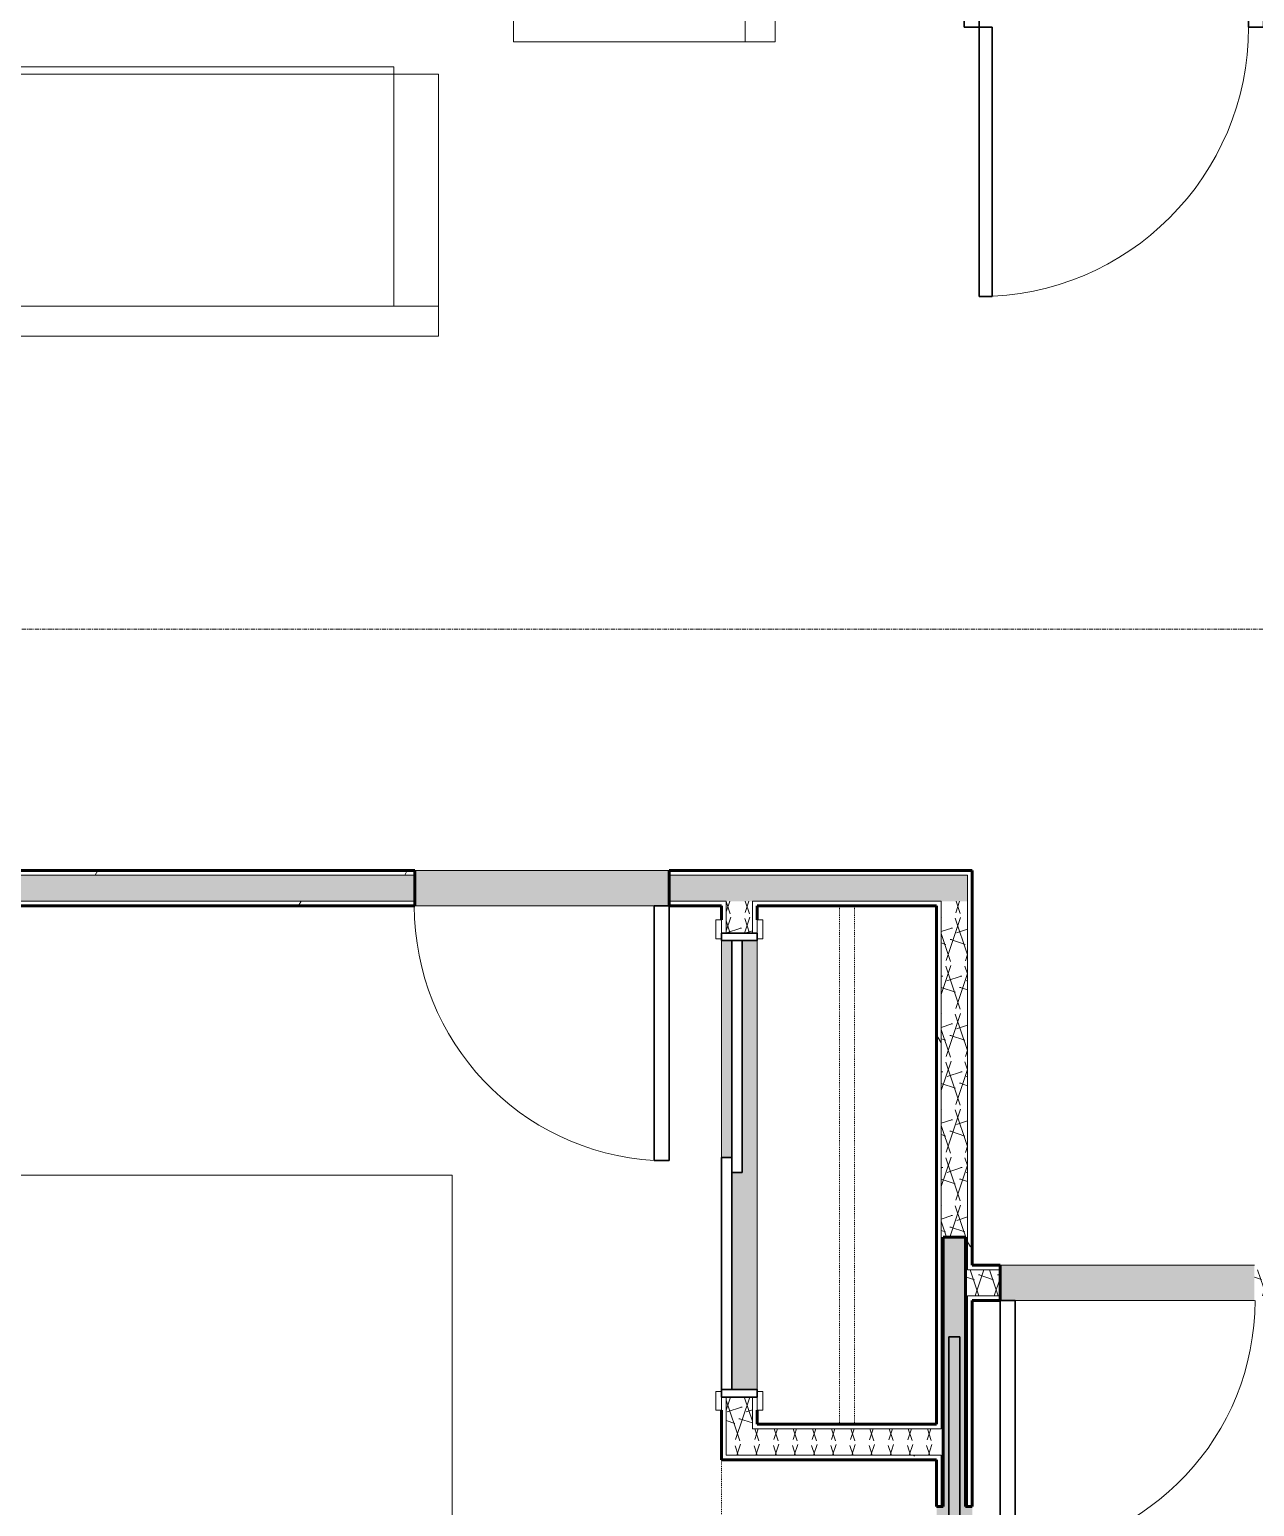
# Model space of a CAD drawing. Header units: inches. Extents: x -4169 to -1846, y 9706 to 12377.
# Drawn here: x -3774.5 to -3610.7, y 11164.9 to 11362.3 of the extents above; entities that cross this region are included whole.
import ezdxf

# ---------------------------------------------------------------- set-up
doc = ezdxf.new("R2010")
doc.units = ezdxf.units.IN
doc.header["$MEASUREMENT"] = 0
doc.linetypes.add('Dash', pattern=[0.25, 0.125, -0.125])
doc.linetypes.add('Grid Line 1_2_', pattern=[0.875, 0.5, -0.125, 0.125, -0.125])
for name, color, linetype, lineweight in [('0-1', 7, 'Continuous', 5), ('0-2', 50, 'Continuous', 18), ('A-DOOR', 31, 'Continuous', 18), ('A-DOOR-1', 250, 'Continuous', 9), ('A-DOOR-2', 90, 'Continuous', 30), ('A-DOOR-6', 31, 'Continuous', 30), ('A-DOOR-7', 31, 'Continuous', 9), ('A-DOOR-FRAM', 31, 'Continuous', 30), ('A-DOOR-FRAM-1', 90, 'Continuous', 30), ('A-WALL-1', 8, 'Continuous', 5), ('A-WALL-4', 10, 'Continuous', 60), ('A-WALL-5', 50, 'Continuous', 18), ('A-WALL-PATT-1', 250, 'Continuous', 9), ('A-WALL-PATT-2', 253, 'Continuous', 9), ('I-FURN', 30, 'Continuous', 9), ('I-FURN-1', 250, 'Continuous', 9), ('I-FURN-HDLN-1', 250, 'Dash', 9), ('Q-CASE-HDLN-1', 250, 'Dash', 9), ('S-GRID-1', 1, 'Grid Line 1_2_', 9)]:
    doc.layers.add(name, color=color, linetype=linetype, lineweight=lineweight)
pattern_1 = [(161.57, (0.32, 0.32), (-2.560496185, -0.000537386), [0, -18.214, 2.022, 0]), (18.43, (-0.32, 0.32), (-2.560496185, 0.000537386), [0, -18.214, 2.022, 0]), (108.43, (0.32, 0.32), (1.27922091, -6.400876726), [6.07, -14.166]), (71.57, (-0.32, 0.32), (1.27922091, 6.400876726), [6.07, -14.166])]
pattern_2 = [(0, (0, 0), (20.48, 5.12), [0.845, -14.515, 0.845, -14.515, -81.92]), (0, (0, 0), (20.48, 5.12), [-30.72, 0.845, -29.875, 0.845, -14.515, -35.84]), (0, (0, 0), (20.48, 5.12), [-76.8, 0.845, -9.395, 0.845, -24.755]), (120, (7.68, 2.56), (-14.67405, 15.1762003), [0.845, -14.515, 0.845, -14.515, -81.92]), (120, (7.68, 2.56), (-14.67405, 15.1762003), [-30.72, 0.845, -29.875, 0.845, -14.515, -35.84]), (120, (7.68, 2.56), (-14.67405, 15.1762003), [-76.8, 0.845, -9.395, 0.845, -24.755]), (240, (10.24, 12.8), (-5.80595, -20.2962003), [0.845, -14.515, 0.845, -14.515, -81.92]), (240, (10.24, 12.8), (-5.80595, -20.2962003), [-30.72, 0.845, -29.875, 0.845, -14.515, -35.84]), (240, (10.24, 12.8), (-5.80595, -20.2962003), [-76.8, 0.845, -9.395, 0.845, -24.755])]

# ---------------------------------------------------------------- blocks, each defined once
blk = doc.blocks.new('SWING - SINGLE - FLUSH - 2-10 x 6-8 - PRIVACY-2632540-ENLARGED RCP - 2ND FLOOR PLAN')
at = {"layer": 'A-DOOR-1'}
blk.add_arc((17, -2.37), 34.07, 180, 266.6343, dxfattribs=at)
at = {"layer": 'A-DOOR-2'}
for p, q in [((15, -2.37), (15, -36.38)), ((17, -2.37), (15, -2.37)), ((17, -2.37), (17, -36.38)), ((17, -36.38), (15, -36.38))]:
    blk.add_line(p, q, dxfattribs=at)
blk = doc.blocks.new('SWING - SINGLE - FLUSH - 2-10 x 6-8 - PRIVACY-2632541-ENLARGED RCP - 2ND FLOOR PLAN')
at = {"layer": 'A-DOOR-1'}
blk.add_arc((17, 2.37), 34.07, 93.3657, 180, dxfattribs=at)
at = {"layer": 'A-DOOR-2'}
for p, q in [((15, 2.37), (15, 36.38)), ((17, 36.38), (15, 36.38)), ((17, 2.37), (17, 36.38)), ((17, 2.37), (15, 2.37))]:
    blk.add_line(p, q, dxfattribs=at)
blk = doc.blocks.new('SLIDING - FLUSH - 5-0 x 6-8-2636081-ENLARGED RCP - 2ND FLOOR PLAN')
at = {"layer": 'A-DOOR-1'}
for p, q in [((-30.25, 3), (-32.75, 3)), ((-32.75, 3), (-32.75, 2.25)), ((-32.75, 2.25), (-30.25, 2.25)), ((-30.25, 2.25), (-30.25, 3)), ((32.75, 3), (30.25, 3)), ((30.25, 3), (30.25, 2.25)), ((30.25, 2.25), (32.75, 2.25)), ((32.75, 2.25), (32.75, 3)), ((-30.25, -2.5), (-32.75, -2.5)), ((-32.75, -2.5), (-32.75, -3.25)), ((-32.75, -3.25), (-30.25, -3.25)), ((-30.25, -3.25), (-30.25, -2.5)), ((32.75, -2.5), (30.25, -2.5)), ((30.25, -2.5), (30.25, -3.25)), ((30.25, -3.25), (32.75, -3.25)), ((32.75, -3.25), (32.75, -2.5))]:
    blk.add_line(p, q, dxfattribs=at)
at = {"layer": 'A-DOOR-2'}
for p, q in [((1, 2.25), (-30, 2.25)), ((-30, 2.25), (-30, 0.88)), ((1, 0.88), (1, 2.25)), ((-30, 0.88), (1, 0.88)), ((30, 0.88), (-1, 0.88)), ((-1, 0.88), (-1, -0.5)), ((30, -0.5), (30, 0.88)), ((-1, -0.5), (30, -0.5))]:
    blk.add_line(p, q, dxfattribs=at)
at = {"layer": 'A-DOOR-FRAM-1'}
for p, q in [((-30, 2.25), (-31, 2.25)), ((-31, 2.25), (-31, -2.5)), ((-30, -2.5), (-30, 2.25)), ((30, 2.25), (30, -2.5)), ((31, 2.25), (30, 2.25)), ((31, -2.5), (31, 2.25)), ((-31, -2.5), (-30, -2.5)), ((30, -2.5), (31, -2.5))]:
    blk.add_line(p, q, dxfattribs=at)
blk = doc.blocks.new('Bed-Standard - King 78_ x 80_-1242963-ENLARGED RCP - 2ND FLOOR PLAN')
at = {"layer": 'I-FURN-1'}
for p, q in [((49.69, 38.2), (-28.31, 38.2)), ((-28.31, 38.2), (-28.31, -41.8)), ((49.69, -41.8), (49.69, 38.2)), ((-25.31, 36.2), (-25.31, 24.2)), ((-25.31, 36.2), (46.69, 36.2)), ((46.69, 36.2), (46.69, 24.2)), ((49.69, 24.2), (-28.31, 17.63)), ((-25.31, 24.2), (46.69, 24.2)), ((-28.31, -41.8), (49.69, -41.8))]:
    blk.add_line(p, q, dxfattribs=at)
at = {"layer": 'I-FURN-HDLN-1'}
for p, q in [((-64.31, 38.2), (-64.31, -77.8)), ((73.69, -77.8), (73.69, 38.2)), ((-64.31, -77.8), (73.69, -77.8))]:
    blk.add_line(p, q, dxfattribs=at)
blk = doc.blocks.new('OD_CW_Closet - OD_CW_Closet-1912361-ENLARGED RCP - 2ND FLOOR PLAN')
at = {"layer": 'Q-CASE-HDLN-1'}
for p, q in [((0.74, 13), (69.99, 13)), ((0.74, 11), (69.99, 11)), ((5.36, 0), (65.36, 0))]:
    blk.add_line(p, q, dxfattribs=at)
blk = doc.blocks.new('POCKET - FLUSH - 2-10 x 6-8-2636666-ENLARGED RCP - 2ND FLOOR PLAN')
at = {"layer": 'A-DOOR-2'}
for p, q in [((-39.67, 0.75), (-39.67, -0.75)), ((-5.67, 0.75), (-39.67, 0.75)), ((-5.67, -0.75), (-5.67, 0.75)), ((-39.67, -0.75), (-5.67, -0.75))]:
    blk.add_line(p, q, dxfattribs=at)
blk = doc.blocks.new('Couch-Both_Arms-Generic - 1-1372852-ENLARGED RCP - 2ND FLOOR PLAN')
at = {"layer": 'I-FURN'}
for p, q in [((-36, 18.5), (36, 18.5)), ((-36, -13.5), (-36, 18.5)), ((36, 18.5), (36, -13.5)), ((-42, 17.5), (-36, 17.5)), ((-42, -13.5), (-42, 17.5)), ((-36, 17.5), (-36, -13.5)), ((36, 17.5), (42, 17.5)), ((36, -13.5), (36, 17.5)), ((42, 17.5), (42, -13.5)), ((-42, -13.5), (42, -13.5)), ((-36, -13.5), (-42, -13.5)), ((36, -13.5), (-36, -13.5)), ((42, -13.5), (36, -13.5))]:
    blk.add_line(p, q, dxfattribs=at)
at = {"layer": 'I-FURN-1'}
for p, q in [((-42, 17.5), (42, 17.5)), ((-42, -17.5), (-42, 17.5)), ((42, 17.5), (42, -17.5)), ((42, -17.5), (-42, -17.5))]:
    blk.add_line(p, q, dxfattribs=at)
blk = doc.blocks.new('Couch-Both_Arms-Generic - 2-1352635-ENLARGED RCP - 2ND FLOOR PLAN')
at = {"layer": 'I-FURN'}
for p, q in [((-24, 13.5), (24, 13.5)), ((-18, 13.5), (-24, 13.5)), ((-24, 13.5), (-24, -17.5)), ((18, 13.5), (-18, 13.5)), ((-18, 13.5), (-18, -18.5)), ((-18, -17.5), (-18, 13.5)), ((18, -18.5), (18, 13.5)), ((24, 13.5), (18, 13.5)), ((18, 13.5), (18, -17.5)), ((24, -17.5), (24, 13.5)), ((-24, -17.5), (-18, -17.5)), ((18, -17.5), (24, -17.5)), ((-18, -18.5), (18, -18.5))]:
    blk.add_line(p, q, dxfattribs=at)
at = {"layer": 'I-FURN-1'}
for p, q in [((24, 17.5), (-24, 17.5)), ((-24, 17.5), (-24, -17.5)), ((24, -17.5), (24, 17.5)), ((-24, -17.5), (24, -17.5))]:
    blk.add_line(p, q, dxfattribs=at)
blk = doc.blocks.new('CTR - 1st Phase - Unit Layouts_rvt-1-ENLARGED RCP - 2ND FLOOR PLAN')
at = {"layer": 'A-WALL-1'}
for points in [[(-3692.83, 11245.19), (-3688.96, 11245.19), (-3688.96, 11249.94), (-3722.96, 11249.94), (-3722.96, 11245.19), (-3714.35, 11245.19)], [(-3648.46, 11130.94), (-3648.46, 11164.94), (-3649.34, 11164.94), (-3649.34, 11200.94), (-3652.34, 11200.94), (-3652.34, 11164.94), (-3653.21, 11164.94), (-3653.21, 11130.94), (-3649.09, 11130.94)], [(-3644.06, 11192.45), (-3610.72, 11192.45), (-3610.72, 11197.2), (-3644.72, 11197.2), (-3644.72, 11192.45)]]:
    blk.add_hatch(color=256, dxfattribs=at).paths.add_polyline_path(points, flags=0)
h = blk.add_hatch(color=256, dxfattribs=at)
h.paths.add_polyline_path([(-3680.59, 11180.56), (-3677.21, 11180.56), (-3677.21, 11240.56), (-3679.21, 11240.56), (-3679.21, 11209.56), (-3680.59, 11209.56), (-3680.59, 11201.53)], flags=0)
h.paths.add_polyline_path([(-3681.96, 11211.56), (-3680.59, 11211.56), (-3680.59, 11240.56), (-3681.96, 11240.56), (-3681.96, 11232.98)], flags=0)
at = {"layer": 'A-WALL-PATT-1'}
h = blk.add_hatch(dxfattribs=at)
h.set_pattern_fill('FP_1', color=256, style=0, pattern_type=2)
h.set_pattern_definition(pattern_2)
h.paths.add_polyline_path([(-3824.47, 11249.31), (-3722.96, 11249.31), (-3722.96, 11249.94), (-3824.47, 11249.94)], flags=0)
h.paths.add_polyline_path([(-3677.84, 11249.31), (-3648.46, 11249.31), (-3648.46, 11249.94), (-3688.96, 11249.94), (-3688.96, 11249.31), (-3681.34, 11249.31)], flags=0)
h = blk.add_hatch(dxfattribs=at)
h.set_pattern_fill('FP_1', color=256, style=0, pattern_type=2)
h.set_pattern_definition(pattern_2)
h.paths.add_polyline_path([(-3649.09, 11130.44), (-3648.46, 11130.44), (-3648.46, 11130.94), (-3649.09, 11130.94)], flags=0)
h.paths.add_polyline_path([(-3648.46, 11164.94), (-3648.46, 11193.08), (-3649.09, 11193.08), (-3649.09, 11164.94)], flags=0)
h.paths.add_polyline_path([(-3648.46, 11196.58), (-3648.46, 11249.31), (-3649.09, 11249.31), (-3649.09, 11196.58)], flags=0)
h = blk.add_hatch(dxfattribs=at)
h.set_pattern_fill('FP_1', color=256, style=0, pattern_type=2)
h.set_pattern_definition(pattern_2)
h.paths.add_polyline_path([(-3824.47, 11245.19), (-3722.96, 11245.19), (-3722.96, 11245.81), (-3824.47, 11245.81)], flags=0)
h.paths.add_polyline_path([(-3688.96, 11245.19), (-3681.34, 11245.19), (-3681.34, 11245.81), (-3688.96, 11245.81)], flags=0)
h.paths.add_polyline_path([(-3677.21, 11245.19), (-3652.59, 11245.19), (-3652.59, 11245.81), (-3677.84, 11245.81), (-3677.84, 11245.19)], flags=0)
h = blk.add_hatch(dxfattribs=at)
h.set_pattern_fill('FP_1', color=256, style=0, pattern_type=2)
h.set_pattern_definition(pattern_2)
h.paths.add_polyline_path([(-3652.69, 11130.44), (-3652.59, 11130.44), (-3652.59, 11130.94), (-3653.21, 11130.94), (-3653.21, 11130.44)], flags=0)
h.paths.add_polyline_path([(-3653.21, 11164.94), (-3652.59, 11164.94), (-3652.59, 11171.81), (-3653.21, 11171.81), (-3653.21, 11166.14)], flags=0)
h.paths.add_polyline_path([(-3652.59, 11175.31), (-3652.59, 11245.19), (-3653.21, 11245.19), (-3653.21, 11175.31)], flags=0)
h = blk.add_hatch(dxfattribs=at)
h.set_pattern_fill('FP_1', color=256, style=0, pattern_type=2)
h.set_pattern_definition(pattern_2)
h.paths.add_polyline_path([(-3647.02, 11196.58), (-3644.72, 11196.58), (-3644.72, 11197.2), (-3648.46, 11197.2), (-3648.46, 11196.58)], flags=0)
h.paths.add_polyline_path([(-3491.7, 11196.58), (-3487.3, 11196.59), (-3487.3, 11197.2), (-3517, 11197.2), (-3517, 11196.58), (-3495.82, 11196.58)], flags=0)
h.paths.add_polyline_path([(-3610.72, 11196.58), (-3520.5, 11196.58), (-3520.5, 11197.2), (-3610.72, 11197.2)], flags=0)
h = blk.add_hatch(dxfattribs=at)
h.set_pattern_fill('FP_1', color=256, style=0, pattern_type=2)
h.set_pattern_definition(pattern_2)
h.paths.add_polyline_path([(-3497.95, 11192.45), (-3487.3, 11192.45), (-3487.3, 11193.08), (-3610.72, 11193.08), (-3610.72, 11192.45), (-3499.17, 11192.45)], flags=0)
h.paths.add_polyline_path([(-3644.72, 11192.45), (-3644.72, 11193.08), (-3648.46, 11193.08), (-3648.46, 11192.45), (-3645.92, 11192.45)], flags=0)
h = blk.add_hatch(dxfattribs=at)
h.set_pattern_fill('FP_1', color=256, style=0, pattern_type=2)
h.set_pattern_definition(pattern_2)
h.paths.add_polyline_path([(-3677.84, 11171.19), (-3653.21, 11171.19), (-3653.21, 11171.81), (-3681.34, 11171.81), (-3681.34, 11171.19), (-3681.29, 11171.19)], flags=0)
at = {"layer": 'A-WALL-PATT-2'}
h = blk.add_hatch(dxfattribs=at)
h.set_pattern_fill('FP_2', color=256, style=0, pattern_type=2)
h.set_pattern_definition(pattern_1)
h.paths.add_polyline_path([(-3677.84, 11245.81), (-3649.09, 11245.81), (-3649.09, 11249.31), (-3688.96, 11249.31), (-3688.96, 11245.81), (-3681.34, 11245.81)], flags=0)
h.paths.add_polyline_path([(-3824.47, 11245.81), (-3722.96, 11245.81), (-3722.96, 11249.31), (-3824.47, 11249.31)], flags=0)
h = blk.add_hatch(dxfattribs=at)
h.set_pattern_fill('FP_2', color=256, style=0, pattern_type=2)
h.set_pattern_definition(pattern_1)
h.paths.add_polyline_path([(-3681.34, 11171.81), (-3677.84, 11171.81), (-3677.84, 11179.56), (-3681.34, 11179.56), (-3681.34, 11175.31)], flags=0)
h.paths.add_polyline_path([(-3677.84, 11241.56), (-3677.84, 11245.81), (-3681.34, 11245.81), (-3681.34, 11241.56)], flags=0)
h = blk.add_hatch(dxfattribs=at)
h.set_pattern_fill('FP_2', color=256, style=0, pattern_type=2)
h.set_pattern_definition(pattern_1)
h.paths.add_polyline_path([(-3652.59, 11130.44), (-3649.09, 11130.44), (-3649.09, 11130.94), (-3652.59, 11130.94)], flags=0)
h.paths.add_polyline_path([(-3649.34, 11164.94), (-3649.09, 11164.94), (-3649.09, 11245.81), (-3652.59, 11245.81), (-3652.59, 11164.94), (-3652.34, 11164.94), (-3652.34, 11200.94), (-3649.34, 11200.94), (-3649.34, 11192.45)], flags=0)
h = blk.add_hatch(dxfattribs=at)
h.set_pattern_fill('FP_2', color=256, style=0, pattern_type=2)
h.set_pattern_definition(pattern_1)
h.paths.add_polyline_path([(-3599.25, 11193.08), (-3486.67, 11193.08), (-3487.3, 11193.15), (-3487.3, 11196.58), (-3610.72, 11196.58), (-3610.72, 11193.08)], flags=0)
h.paths.add_polyline_path([(-3644.72, 11193.08), (-3644.72, 11196.58), (-3649.09, 11196.58), (-3649.09, 11193.08), (-3646.48, 11193.08)], flags=0)
h = blk.add_hatch(dxfattribs=at)
h.set_pattern_fill('FP_2', color=256, style=0, pattern_type=2)
h.set_pattern_definition(pattern_1)
h.paths.add_polyline_path([(-3657.6, 11171.81), (-3652.59, 11171.81), (-3652.59, 11175.31), (-3677.84, 11175.31), (-3677.84, 11171.81), (-3666.78, 11171.81)], flags=0)
at = {"layer": 'A-WALL-4'}
for p, q in [((-3824.47, 11249.94), (-3722.96, 11249.94)), ((-3722.96, 11249.94), (-3722.96, 11245.19)), ((-3688.96, 11245.19), (-3688.96, 11249.94)), ((-3688.96, 11249.94), (-3648.46, 11249.94)), ((-3648.46, 11249.94), (-3648.46, 11249.31)), ((-3648.46, 11249.31), (-3648.46, 11245.19)), ((-3722.96, 11245.19), (-3824.47, 11245.19)), ((-3681.96, 11245.19), (-3688.96, 11245.19)), ((-3681.96, 11243.31), (-3681.96, 11245.19)), ((-3677.21, 11245.19), (-3677.21, 11243.31)), ((-3653.21, 11245.19), (-3677.21, 11245.19)), ((-3653.21, 11175.94), (-3653.21, 11245.19)), ((-3648.46, 11245.19), (-3648.46, 11197.2)), ((-3649.34, 11200.94), (-3652.34, 11200.94)), ((-3652.34, 11200.94), (-3652.34, 11164.94)), ((-3649.34, 11164.94), (-3649.34, 11200.94)), ((-3648.46, 11197.2), (-3644.72, 11197.2)), ((-3644.72, 11197.2), (-3644.72, 11192.45)), ((-3644.72, 11192.45), (-3648.46, 11192.45)), ((-3648.46, 11192.45), (-3648.46, 11164.94)), ((-3681.96, 11171.19), (-3681.96, 11177.81)), ((-3677.21, 11177.81), (-3677.21, 11175.94)), ((-3677.21, 11175.94), (-3653.21, 11175.94)), ((-3681.34, 11171.19), (-3681.96, 11171.19)), ((-3677.21, 11171.19), (-3681.34, 11171.19)), ((-3653.21, 11171.19), (-3677.21, 11171.19)), ((-3653.21, 11164.94), (-3653.21, 11171.19)), ((-3652.34, 11164.94), (-3653.21, 11164.94)), ((-3648.46, 11164.94), (-3649.34, 11164.94))]:
    blk.add_line(p, q, dxfattribs=at)
at = {"layer": 'A-WALL-5'}
for p, q in [((-3688.96, 11249.94), (-3722.96, 11249.94)), ((-3824.47, 11249.31), (-3722.96, 11249.31)), ((-3688.96, 11249.31), (-3649.09, 11249.31)), ((-3649.09, 11245.81), (-3649.09, 11249.31)), ((-3824.47, 11245.81), (-3722.96, 11245.81)), ((-3688.96, 11245.81), (-3681.34, 11245.81)), ((-3681.34, 11245.19), (-3681.34, 11245.81)), ((-3677.84, 11245.19), (-3677.84, 11245.81)), ((-3677.84, 11245.81), (-3652.59, 11245.81)), ((-3652.59, 11245.19), (-3652.59, 11245.81)), ((-3649.09, 11245.19), (-3649.09, 11245.81)), ((-3722.96, 11245.19), (-3688.96, 11245.19)), ((-3681.34, 11245.19), (-3681.34, 11241.56)), ((-3677.84, 11245.19), (-3677.84, 11241.56)), ((-3652.59, 11175.31), (-3652.59, 11245.19)), ((-3649.09, 11196.58), (-3649.09, 11245.19)), ((-3681.96, 11240.56), (-3681.96, 11211.56)), ((-3677.21, 11180.56), (-3677.21, 11240.56)), ((-3648.46, 11196.58), (-3649.09, 11196.58)), ((-3648.46, 11196.58), (-3649.09, 11196.58)), ((-3648.46, 11196.58), (-3644.72, 11196.58)), ((-3610.72, 11197.2), (-3644.72, 11197.2)), ((-3648.46, 11193.08), (-3649.09, 11193.08)), ((-3649.09, 11164.94), (-3649.09, 11193.08)), ((-3649.09, 11193.08), (-3648.46, 11193.08)), ((-3648.46, 11193.08), (-3644.72, 11193.08)), ((-3644.72, 11192.45), (-3610.72, 11192.45)), ((-3681.34, 11179.56), (-3681.34, 11171.81)), ((-3677.84, 11179.56), (-3677.84, 11175.31)), ((-3677.84, 11175.31), (-3677.21, 11175.31)), ((-3677.21, 11175.31), (-3653.21, 11175.31)), ((-3652.59, 11175.31), (-3653.21, 11175.31)), ((-3681.34, 11171.81), (-3677.84, 11171.81)), ((-3677.84, 11171.81), (-3677.21, 11171.81)), ((-3677.21, 11171.81), (-3653.21, 11171.81)), ((-3652.59, 11171.81), (-3653.21, 11171.81)), ((-3652.59, 11164.94), (-3652.59, 11171.81))]:
    blk.add_line(p, q, dxfattribs=at)
at = {"layer": '0-2'}
for name, p, rotation in [('Couch-Both_Arms-Generic - 2-1352635-ENLARGED RCP - 2ND FLOOR PLAN', (-3692.29, 11384.66), 269.999999999964), ('Bed-Standard - King 78_ x 80_-1242963-ENLARGED RCP - 2ND FLOOR PLAN', (-3746.28, 11167.39), 180), ('OD_CW_Closet - OD_CW_Closet-1912361-ENLARGED RCP - 2ND FLOOR PLAN', (-3677.21, 11245.93), 270.0000000000016), ('SLIDING - FLUSH - 5-0 x 6-8-2636081-ENLARGED RCP - 2ND FLOOR PLAN', (-3679.71, 11210.56), 90.00000000000375), ('SWING - SINGLE - FLUSH - 2-10 x 6-8 - PRIVACY-2632541-ENLARGED RCP - 2ND FLOOR PLAN', (-3627.72, 11194.83), 180), ('POCKET - FLUSH - 2-10 x 6-8-2636666-ENLARGED RCP - 2ND FLOOR PLAN', (-3650.84, 11147.94), 270)]:
    blk.add_blockref(name, p, dxfattribs=dict(at, rotation=rotation))
for name, p in [('Couch-Both_Arms-Generic - 1-1372852-ENLARGED RCP - 2ND FLOOR PLAN', (-3761.79, 11338.84)), ('SWING - SINGLE - FLUSH - 2-10 x 6-8 - PRIVACY-2632540-ENLARGED RCP - 2ND FLOOR PLAN', (-3705.96, 11247.56))]:
    blk.add_blockref(name, p, dxfattribs=at)
blk = doc.blocks.new('CTR - 1st Phase - Shell_rvt-1-ENLARGED RCP - 2ND FLOOR PLAN')
at = {"layer": 'S-GRID-1'}
blk.add_line((-1846.46, 11282.19), (-4136.46, 11282.19), dxfattribs=at)
blk = doc.blocks.new('HOLLOW METAL - UNIT DOOR-2154430-ENLARGED RCP - 2ND FLOOR PLAN')
at = {"layer": 'A-DOOR-6'}
for p, q in [((18, 40.125), (16.25, 40.125)), ((16.25, 40.125), (16.25, 4.125)), ((18, 4.125), (18, 40.125)), ((16.25, 4.125), (18, 4.125))]:
    blk.add_line(p, q, dxfattribs=at)
at = {"layer": 'A-DOOR-7'}
blk.add_arc((18, 4.125), 36, 90, 180, dxfattribs=at)
at = {"layer": 'A-DOOR-FRAM'}
for p, q in [((-18, 4.125), (-20, 4.125)), ((-20, 4.125), (-20, -3.875)), ((-18, 2.1875), (-18, 4.125)), ((18, 4.125), (18, 2.1875)), ((20, 4.125), (18, 4.125)), ((20, -3.875), (20, 4.125)), ((-17.375, 2.1875), (-18, 2.1875)), ((-17.375, -1.9375), (-17.375, 2.1875)), ((18, 2.1875), (17.375, 2.1875)), ((17.375, 2.1875), (17.375, -1.9375)), ((-18, -3.875), (-18, -1.9375)), ((-18, -1.9375), (-17.375, -1.9375)), ((17.375, -1.9375), (18, -1.9375)), ((18, -1.9375), (18, -3.875)), ((-20, -3.875), (-18, -3.875)), ((18, -3.875), (20, -3.875))]:
    blk.add_line(p, q, dxfattribs=at)

msp = doc.modelspace()

# ---------------------------------------------------------------- block references
at = {"layer": '0-1'}
for name in ['CTR - 1st Phase - Shell_rvt-1-ENLARGED RCP - 2ND FLOOR PLAN', 'CTR - 1st Phase - Unit Layouts_rvt-1-ENLARGED RCP - 2ND FLOOR PLAN']:
    msp.add_blockref(name, (0, 0), dxfattribs=at)
at = {"layer": 'A-DOOR', "rotation": 180}
msp.add_blockref('HOLLOW METAL - UNIT DOOR-2154430-ENLARGED RCP - 2ND FLOOR PLAN', (-3629.52, 11366.74), dxfattribs=at)

doc.saveas('drawing.dxf')
